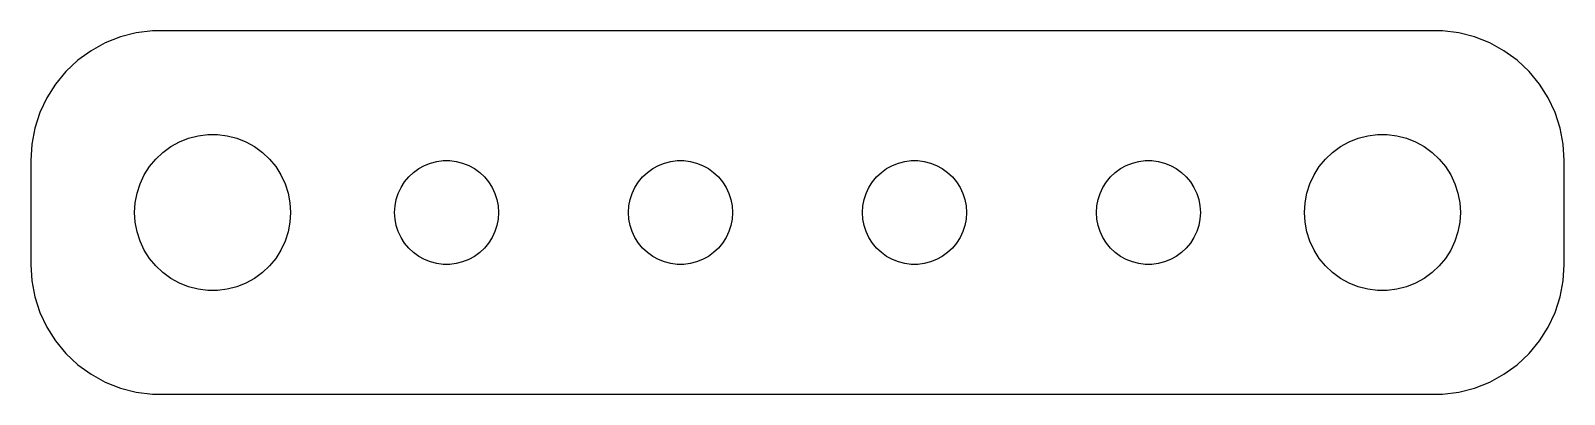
# Model space of a CAD drawing. Header units: metres. Extents: x -29.5 to 29.5, y -7 to 7.
import ezdxf

# ---------------------------------------------------------------- set-up
doc = ezdxf.new("R2010")
doc.units = ezdxf.units.M

msp = doc.modelspace()

# ---------------------------------------------------------------- linework, layer by layer
for p, q in [((-26.6289, 6.52412), (-27.1791, 6.22163)), ((-26.0451, 6.75528), (-26.6289, 6.52412)), ((-25.4369, 6.91142), (-26.0451, 6.75528)), ((-24.8139, 6.99013), (-25.4369, 6.91142)), ((24.8139, 6.99013), (-24.8139, 6.99013)), ((25.4369, 6.91142), (24.8139, 6.99013)), ((26.0451, 6.75528), (25.4369, 6.91142)), ((26.6289, 6.52412), (26.0451, 6.75528)), ((27.1791, 6.22163), (26.6289, 6.52412)), ((-27.1791, 6.22163), (-27.6871, 5.85255)), ((27.6871, 5.85255), (27.1791, 6.22163)), ((-28.1448, 5.42273), (-28.5451, 4.93892)), ((-27.6871, 5.85255), (-28.1448, 5.42273)), ((28.1448, 5.42273), (27.6871, 5.85255)), ((28.5451, 4.93892), (28.1448, 5.42273)), ((-28.5451, 4.93892), (-28.8815, 4.40877)), ((28.8815, 4.40877), (28.5451, 4.93892)), ((-28.8815, 4.40877), (-29.1489, 3.84062)), ((29.1489, 3.84062), (28.8815, 4.40877)), ((-29.1489, 3.84062), (-29.3429, 3.24344)), ((29.3429, 3.24344), (29.1489, 3.84062)), ((-29.3429, 3.24344), (-29.4606, 2.62666)), ((-23.0621, 2.94685), (-22.6884, 2.99408)), ((-22.6884, 2.99408), (-22.3116, 2.99408)), ((-22.3116, 2.99408), (-21.9379, 2.94685)), ((21.9379, 2.94685), (22.3116, 2.99408)), ((22.3116, 2.99408), (22.6884, 2.99408)), ((22.6884, 2.99408), (23.0621, 2.94685)), ((29.4606, 2.62666), (29.3429, 3.24344)), ((-29.4606, 2.62666), (-29.5, 2)), ((-24.4123, 2.31154), (-24.1075, 2.53297)), ((-24.1075, 2.53297), (-23.7773, 2.71448)), ((-23.7773, 2.71448), (-23.427, 2.85316)), ((-23.427, 2.85316), (-23.0621, 2.94685)), ((-21.9379, 2.94685), (-21.5729, 2.85316)), ((-21.5729, 2.85316), (-21.2227, 2.71448)), ((-21.2227, 2.71448), (-20.8925, 2.53297)), ((-20.8925, 2.53297), (-20.5877, 2.31154)), ((20.5877, 2.31154), (20.8925, 2.53297)), ((20.8925, 2.53297), (21.2227, 2.71448)), ((21.2227, 2.71448), (21.5729, 2.85316)), ((21.5729, 2.85316), (21.9379, 2.94685)), ((23.0621, 2.94685), (23.427, 2.85316)), ((23.427, 2.85316), (23.7773, 2.71448)), ((23.7773, 2.71448), (24.1075, 2.53297)), ((24.1075, 2.53297), (24.4123, 2.31154)), ((29.5, 2), (29.4606, 2.62666)), ((-29.5, 2), (-29.5, -2)), ((-24.927, 1.76335), (-24.6869, 2.05363)), ((-24.6869, 2.05363), (-24.4123, 2.31154)), ((-20.5877, 2.31154), (-20.3131, 2.05363)), ((-20.3131, 2.05363), (-20.0729, 1.76335)), ((-14.5716, 1.68864), (-14.3515, 1.80965)), ((-14.3515, 1.80965), (-14.118, 1.9021)), ((-14.118, 1.9021), (-13.8748, 1.96457)), ((-13.8748, 1.96457), (-13.6256, 1.99605)), ((-13.6256, 1.99605), (-13.3744, 1.99605)), ((-13.3744, 1.99605), (-13.1252, 1.96457)), ((-13.1252, 1.96457), (-12.882, 1.9021)), ((-12.882, 1.9021), (-12.6484, 1.80965)), ((-12.6484, 1.80965), (-12.4283, 1.68864)), ((-5.57164, 1.68864), (-5.35155, 1.80965)), ((-5.35155, 1.80965), (-5.11803, 1.9021)), ((-5.11803, 1.9021), (-4.87476, 1.96457)), ((-4.87476, 1.96457), (-4.62558, 1.99605)), ((-4.62558, 1.99605), (-4.3744, 1.99605)), ((-4.3744, 1.99605), (-4.12523, 1.96457)), ((-4.12523, 1.96457), (-3.88196, 1.9021)), ((-3.88196, 1.9021), (-3.64844, 1.80965)), ((-3.64844, 1.80965), (-3.42834, 1.68864)), ((3.42834, 1.68864), (3.64844, 1.80965)), ((3.64844, 1.80965), (3.88196, 1.9021)), ((3.88196, 1.9021), (4.12523, 1.96457)), ((4.12523, 1.96457), (4.3744, 1.99605)), ((4.3744, 1.99605), (4.62558, 1.99605)), ((4.62558, 1.99605), (4.87476, 1.96457)), ((4.87476, 1.96457), (5.11803, 1.9021)), ((5.11803, 1.9021), (5.35155, 1.80965)), ((5.35155, 1.80965), (5.57164, 1.68864)), ((12.4283, 1.68864), (12.6484, 1.80965)), ((12.6484, 1.80965), (12.882, 1.9021)), ((12.882, 1.9021), (13.1252, 1.96457)), ((13.1252, 1.96457), (13.3744, 1.99605)), ((13.3744, 1.99605), (13.6256, 1.99605)), ((13.6256, 1.99605), (13.8748, 1.96457)), ((13.8748, 1.96457), (14.118, 1.9021)), ((14.118, 1.9021), (14.3515, 1.80965)), ((14.3515, 1.80965), (14.5716, 1.68864)), ((20.0729, 1.76335), (20.3131, 2.05363)), ((20.3131, 2.05363), (20.5877, 2.31154)), ((24.4123, 2.31154), (24.6869, 2.05363)), ((24.6869, 2.05363), (24.927, 1.76335)), ((29.5, -2), (29.5, 2)), ((-25.2893, 1.10437), (-25.1289, 1.44525)), ((-25.1289, 1.44525), (-24.927, 1.76335)), ((-20.0729, 1.76335), (-19.8711, 1.44525)), ((-19.8711, 1.44525), (-19.7107, 1.10437)), ((-15.118, 1.17557), (-14.9579, 1.36908)), ((-14.9579, 1.36908), (-14.7748, 1.54102)), ((-14.7748, 1.54102), (-14.5716, 1.68864)), ((-12.4283, 1.68864), (-12.2251, 1.54102)), ((-12.2251, 1.54102), (-12.0421, 1.36908)), ((-12.0421, 1.36908), (-11.882, 1.17557)), ((-6.11803, 1.17557), (-5.95793, 1.36908)), ((-5.95793, 1.36908), (-5.77484, 1.54102)), ((-5.77484, 1.54102), (-5.57164, 1.68864)), ((-3.42834, 1.68864), (-3.22514, 1.54102)), ((-3.22514, 1.54102), (-3.04205, 1.36908)), ((-3.04205, 1.36908), (-2.88196, 1.17557)), ((2.88196, 1.17557), (3.04205, 1.36908)), ((3.04205, 1.36908), (3.22514, 1.54102)), ((3.22514, 1.54102), (3.42834, 1.68864)), ((5.57164, 1.68864), (5.77484, 1.54102)), ((5.77484, 1.54102), (5.95793, 1.36908)), ((5.95793, 1.36908), (6.11803, 1.17557)), ((11.882, 1.17557), (12.0421, 1.36908)), ((12.0421, 1.36908), (12.2251, 1.54102)), ((12.2251, 1.54102), (12.4283, 1.68864)), ((14.5716, 1.68864), (14.7748, 1.54102)), ((14.7748, 1.54102), (14.9579, 1.36908)), ((14.9579, 1.36908), (15.118, 1.17557)), ((19.7107, 1.10437), (19.8711, 1.44525)), ((19.8711, 1.44525), (20.0729, 1.76335)), ((24.927, 1.76335), (25.1289, 1.44525)), ((25.1289, 1.44525), (25.2893, 1.10437)), ((-25.4763, 0.375992), (-25.4057, 0.746063)), ((-25.4057, 0.746063), (-25.2893, 1.10437)), ((-19.7107, 1.10437), (-19.5942, 0.746063)), ((-19.5942, 0.746063), (-19.5237, 0.375992)), ((-15.4372, 0.497375), (-15.3595, 0.736237)), ((-15.3595, 0.736237), (-15.2526, 0.963501)), ((-15.2526, 0.963501), (-15.118, 1.17557)), ((-11.882, 1.17557), (-11.7474, 0.963501)), ((-11.7474, 0.963501), (-11.6404, 0.736237)), ((-11.6404, 0.736237), (-11.5628, 0.497375)), ((-6.43716, 0.497375), (-6.35954, 0.736237)), ((-6.35954, 0.736237), (-6.25261, 0.963501)), ((-6.25261, 0.963501), (-6.11803, 1.17557)), ((-2.88196, 1.17557), (-2.74738, 0.963501)), ((-2.74738, 0.963501), (-2.64044, 0.736237)), ((-2.64044, 0.736237), (-2.56282, 0.497375)), ((2.56282, 0.497375), (2.64044, 0.736237)), ((2.64044, 0.736237), (2.74738, 0.963501)), ((2.74738, 0.963501), (2.88196, 1.17557)), ((6.11803, 1.17557), (6.25261, 0.963501)), ((6.25261, 0.963501), (6.35954, 0.736237)), ((6.35954, 0.736237), (6.43716, 0.497375)), ((11.5628, 0.497375), (11.6404, 0.736237)), ((11.6404, 0.736237), (11.7474, 0.963501)), ((11.7474, 0.963501), (11.882, 1.17557)), ((15.118, 1.17557), (15.2526, 0.963501)), ((15.2526, 0.963501), (15.3595, 0.736237)), ((15.3595, 0.736237), (15.4372, 0.497375)), ((19.5237, 0.375992), (19.5942, 0.746063)), ((19.5942, 0.746063), (19.7107, 1.10437)), ((25.2893, 1.10437), (25.4057, 0.746063)), ((25.4057, 0.746063), (25.4763, 0.375992)), ((-25.5, 0), (-25.4763, 0.375992)), ((-25.4763, -0.375992), (-25.5, 0)), ((-19.5237, 0.375992), (-19.5, 0)), ((-19.5, 0), (-19.5237, -0.375992)), ((-15.5, 0), (-15.4842, 0.250656)), ((-15.4842, -0.250656), (-15.5, 0)), ((-15.4842, 0.250656), (-15.4372, 0.497375)), ((-11.5628, 0.497375), (-11.5158, 0.250656)), ((-11.5158, 0.250656), (-11.5, 0)), ((-11.5, 0), (-11.5158, -0.250656)), ((-6.5, 0), (-6.48422, 0.250656)), ((-6.48422, -0.250656), (-6.5, 0)), ((-6.48422, 0.250656), (-6.43716, 0.497375)), ((-2.56282, 0.497375), (-2.51576, 0.250656)), ((-2.51576, 0.250656), (-2.5, 0)), ((-2.5, 0), (-2.51576, -0.250656)), ((2.5, 0), (2.51576, 0.250656)), ((2.51576, -0.250656), (2.5, 0)), ((2.51576, 0.250656), (2.56282, 0.497375)), ((6.43716, 0.497375), (6.48422, 0.250656)), ((6.48422, 0.250656), (6.5, 0)), ((6.5, 0), (6.48422, -0.250656)), ((11.5, 0), (11.5158, 0.250656)), ((11.5158, -0.250656), (11.5, 0)), ((11.5158, 0.250656), (11.5628, 0.497375)), ((15.4372, 0.497375), (15.4842, 0.250656)), ((15.4842, 0.250656), (15.5, 0)), ((15.5, 0), (15.4842, -0.250656)), ((19.5, 0), (19.5237, 0.375992)), ((19.5237, -0.375992), (19.5, 0)), ((25.4763, 0.375992), (25.5, 0)), ((25.5, 0), (25.4763, -0.375992)), ((-25.4057, -0.746063), (-25.4763, -0.375992)), ((-19.5237, -0.375992), (-19.5942, -0.746063)), ((-15.4372, -0.497375), (-15.4842, -0.250656)), ((-15.3595, -0.736237), (-15.4372, -0.497375)), ((-11.5628, -0.497375), (-11.6404, -0.736237)), ((-11.5158, -0.250656), (-11.5628, -0.497375)), ((-6.43716, -0.497375), (-6.48422, -0.250656)), ((-6.35954, -0.736237), (-6.43716, -0.497375)), ((-2.56282, -0.497375), (-2.64044, -0.736237)), ((-2.51576, -0.250656), (-2.56282, -0.497375)), ((2.56282, -0.497375), (2.51576, -0.250656)), ((2.64044, -0.736237), (2.56282, -0.497375)), ((6.43716, -0.497375), (6.35954, -0.736237)), ((6.48422, -0.250656), (6.43716, -0.497375)), ((11.5628, -0.497375), (11.5158, -0.250656)), ((11.6404, -0.736237), (11.5628, -0.497375)), ((15.4372, -0.497375), (15.3595, -0.736237)), ((15.4842, -0.250656), (15.4372, -0.497375)), ((19.5942, -0.746063), (19.5237, -0.375992)), ((25.4763, -0.375992), (25.4057, -0.746063)), ((-25.2893, -1.10437), (-25.4057, -0.746063)), ((-25.1289, -1.44525), (-25.2893, -1.10437)), ((-19.7107, -1.10437), (-19.8711, -1.44525)), ((-19.5942, -0.746063), (-19.7107, -1.10437)), ((-15.2526, -0.963501), (-15.3595, -0.736237)), ((-15.118, -1.17557), (-15.2526, -0.963501)), ((-14.9579, -1.36908), (-15.118, -1.17557)), ((-11.882, -1.17557), (-12.0421, -1.36908)), ((-11.7474, -0.963501), (-11.882, -1.17557)), ((-11.6404, -0.736237), (-11.7474, -0.963501)), ((-6.25261, -0.963501), (-6.35954, -0.736237)), ((-6.11803, -1.17557), (-6.25261, -0.963501)), ((-5.95793, -1.36908), (-6.11803, -1.17557)), ((-2.88196, -1.17557), (-3.04205, -1.36908)), ((-2.74738, -0.963501), (-2.88196, -1.17557)), ((-2.64044, -0.736237), (-2.74738, -0.963501)), ((2.74738, -0.963501), (2.64044, -0.736237)), ((2.88196, -1.17557), (2.74738, -0.963501)), ((3.04205, -1.36908), (2.88196, -1.17557)), ((6.11803, -1.17557), (5.95793, -1.36908)), ((6.25261, -0.963501), (6.11803, -1.17557)), ((6.35954, -0.736237), (6.25261, -0.963501)), ((11.7474, -0.963501), (11.6404, -0.736237)), ((11.882, -1.17557), (11.7474, -0.963501)), ((12.0421, -1.36908), (11.882, -1.17557)), ((15.118, -1.17557), (14.9579, -1.36908)), ((15.2526, -0.963501), (15.118, -1.17557)), ((15.3595, -0.736237), (15.2526, -0.963501)), ((19.7107, -1.10437), (19.5942, -0.746063)), ((19.8711, -1.44525), (19.7107, -1.10437)), ((25.2893, -1.10437), (25.1289, -1.44525)), ((25.4057, -0.746063), (25.2893, -1.10437)), ((-24.927, -1.76335), (-25.1289, -1.44525)), ((-24.6869, -2.05363), (-24.927, -1.76335)), ((-20.0729, -1.76335), (-20.3131, -2.05363)), ((-19.8711, -1.44525), (-20.0729, -1.76335)), ((-14.7748, -1.54102), (-14.9579, -1.36908)), ((-14.5716, -1.68864), (-14.7748, -1.54102)), ((-14.3515, -1.80965), (-14.5716, -1.68864)), ((-12.4283, -1.68864), (-12.6484, -1.80965)), ((-12.2251, -1.54102), (-12.4283, -1.68864)), ((-12.0421, -1.36908), (-12.2251, -1.54102)), ((-5.77484, -1.54102), (-5.95793, -1.36908)), ((-5.57164, -1.68864), (-5.77484, -1.54102)), ((-5.35155, -1.80965), (-5.57164, -1.68864)), ((-3.42834, -1.68864), (-3.64844, -1.80965)), ((-3.22514, -1.54102), (-3.42834, -1.68864)), ((-3.04205, -1.36908), (-3.22514, -1.54102)), ((3.22514, -1.54102), (3.04205, -1.36908)), ((3.42834, -1.68864), (3.22514, -1.54102)), ((3.64844, -1.80965), (3.42834, -1.68864)), ((5.57164, -1.68864), (5.35155, -1.80965)), ((5.77484, -1.54102), (5.57164, -1.68864)), ((5.95793, -1.36908), (5.77484, -1.54102)), ((12.2251, -1.54102), (12.0421, -1.36908)), ((12.4283, -1.68864), (12.2251, -1.54102)), ((12.6484, -1.80965), (12.4283, -1.68864)), ((14.5716, -1.68864), (14.3515, -1.80965)), ((14.7748, -1.54102), (14.5716, -1.68864)), ((14.9579, -1.36908), (14.7748, -1.54102)), ((20.0729, -1.76335), (19.8711, -1.44525)), ((20.3131, -2.05363), (20.0729, -1.76335)), ((24.927, -1.76335), (24.6869, -2.05363)), ((25.1289, -1.44525), (24.927, -1.76335)), ((-29.5, -2), (-29.4606, -2.62666)), ((-24.4123, -2.31154), (-24.6869, -2.05363)), ((-24.1075, -2.53297), (-24.4123, -2.31154)), ((-20.5877, -2.31154), (-20.8925, -2.53297)), ((-20.3131, -2.05363), (-20.5877, -2.31154)), ((-14.118, -1.9021), (-14.3515, -1.80965)), ((-13.8748, -1.96457), (-14.118, -1.9021)), ((-13.6256, -1.99605), (-13.8748, -1.96457)), ((-13.3744, -1.99605), (-13.6256, -1.99605)), ((-13.1252, -1.96457), (-13.3744, -1.99605)), ((-12.882, -1.9021), (-13.1252, -1.96457)), ((-12.6484, -1.80965), (-12.882, -1.9021)), ((-5.11803, -1.9021), (-5.35155, -1.80965)), ((-4.87476, -1.96457), (-5.11803, -1.9021)), ((-4.62558, -1.99605), (-4.87476, -1.96457)), ((-4.3744, -1.99605), (-4.62558, -1.99605)), ((-4.12523, -1.96457), (-4.3744, -1.99605)), ((-3.88196, -1.9021), (-4.12523, -1.96457)), ((-3.64844, -1.80965), (-3.88196, -1.9021)), ((3.88196, -1.9021), (3.64844, -1.80965)), ((4.12523, -1.96457), (3.88196, -1.9021)), ((4.3744, -1.99605), (4.12523, -1.96457)), ((4.62558, -1.99605), (4.3744, -1.99605)), ((4.87476, -1.96457), (4.62558, -1.99605)), ((5.11803, -1.9021), (4.87476, -1.96457)), ((5.35155, -1.80965), (5.11803, -1.9021)), ((12.882, -1.9021), (12.6484, -1.80965)), ((13.1252, -1.96457), (12.882, -1.9021)), ((13.3744, -1.99605), (13.1252, -1.96457)), ((13.6256, -1.99605), (13.3744, -1.99605)), ((13.8748, -1.96457), (13.6256, -1.99605)), ((14.118, -1.9021), (13.8748, -1.96457)), ((14.3515, -1.80965), (14.118, -1.9021)), ((20.5877, -2.31154), (20.3131, -2.05363)), ((20.8925, -2.53297), (20.5877, -2.31154)), ((24.4123, -2.31154), (24.1075, -2.53297)), ((24.6869, -2.05363), (24.4123, -2.31154)), ((29.4606, -2.62666), (29.5, -2)), ((-29.4606, -2.62666), (-29.3429, -3.24344)), ((-23.7773, -2.71448), (-24.1075, -2.53297)), ((-23.427, -2.85316), (-23.7773, -2.71448)), ((-23.0621, -2.94685), (-23.427, -2.85316)), ((-22.6884, -2.99408), (-23.0621, -2.94685)), ((-21.9379, -2.94685), (-22.3116, -2.99408)), ((-21.5729, -2.85316), (-21.9379, -2.94685)), ((-21.2227, -2.71448), (-21.5729, -2.85316)), ((-20.8925, -2.53297), (-21.2227, -2.71448)), ((21.2227, -2.71448), (20.8925, -2.53297)), ((21.5729, -2.85316), (21.2227, -2.71448)), ((21.9379, -2.94685), (21.5729, -2.85316)), ((22.3116, -2.99408), (21.9379, -2.94685)), ((23.0621, -2.94685), (22.6884, -2.99408)), ((23.427, -2.85316), (23.0621, -2.94685)), ((23.7773, -2.71448), (23.427, -2.85316)), ((24.1075, -2.53297), (23.7773, -2.71448)), ((29.3429, -3.24344), (29.4606, -2.62666)), ((-29.3429, -3.24344), (-29.1489, -3.84062)), ((-22.3116, -2.99408), (-22.6884, -2.99408)), ((22.6884, -2.99408), (22.3116, -2.99408)), ((29.1489, -3.84062), (29.3429, -3.24344)), ((-29.1489, -3.84062), (-28.8815, -4.40877)), ((28.8815, -4.40877), (29.1489, -3.84062)), ((-28.8815, -4.40877), (-28.5451, -4.93892)), ((28.5451, -4.93892), (28.8815, -4.40877)), ((-28.5451, -4.93892), (-28.1448, -5.42273)), ((28.1448, -5.42273), (28.5451, -4.93892)), ((-28.1448, -5.42273), (-27.6871, -5.85255)), ((-27.6871, -5.85255), (-27.1791, -6.22163)), ((27.1791, -6.22163), (27.6871, -5.85255)), ((27.6871, -5.85255), (28.1448, -5.42273)), ((-27.1791, -6.22163), (-26.6289, -6.52412)), ((26.6289, -6.52412), (27.1791, -6.22163)), ((-26.6289, -6.52412), (-26.0451, -6.75528)), ((-26.0451, -6.75528), (-25.4369, -6.91142)), ((-25.4369, -6.91142), (-24.8139, -6.99013)), ((-24.8139, -6.99013), (24.8139, -6.99013)), ((24.8139, -6.99013), (25.4369, -6.91142)), ((25.4369, -6.91142), (26.0451, -6.75528)), ((26.0451, -6.75528), (26.6289, -6.52412))]:
    msp.add_line(p, q)

doc.saveas('drawing.dxf')
